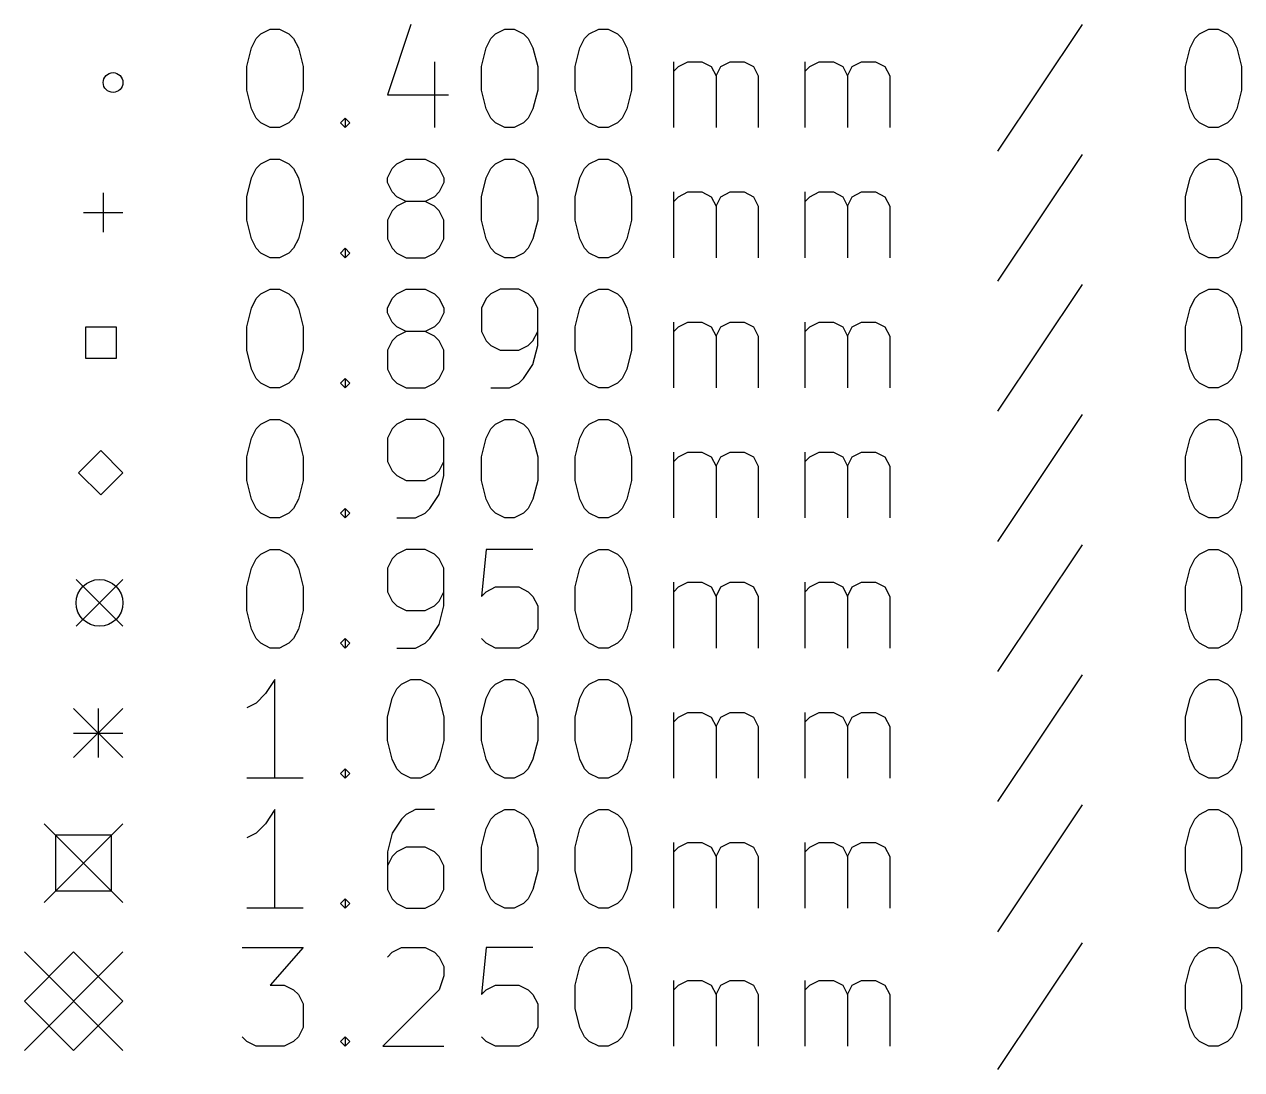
# Model space of a CAD drawing. Extents: x 136.8 to 233.4, y -152.4 to -63.8.
# Drawn here: x 136.84 to 161.54, y -152.11 to -130.9 of the extents above; entities that cross this region are included whole.
import ezdxf

# ---------------------------------------------------------------- set-up
doc = ezdxf.new("R2010")
doc.units = 0
doc.layers.add('BLACK', color=7, linetype='CONTINUOUS')

msp = doc.modelspace()

# ---------------------------------------------------------------- linework, layer by layer
at = {"layer": 'BLACK', "linetype": 'CONTINUOUS'}
for p, q in [((144.683863, -130.8956), (144.207673, -132.324171)), ((158.302912, -130.8956), (156.588627, -133.467028)), ((141.541006, -131.181314), (141.636244, -131.086076)), ((141.636244, -131.086076), (141.82672, -130.990838)), ((141.82672, -130.990838), (142.017197, -130.990838)), ((142.017197, -130.990838), (142.207673, -131.086076)), ((142.207673, -131.086076), (142.302911, -131.181314)), ((146.302911, -131.181314), (146.398149, -131.086076)), ((146.398149, -131.086076), (146.588625, -130.990838)), ((146.588625, -130.990838), (146.779102, -130.990838)), ((146.779102, -130.990838), (146.969578, -131.086076)), ((146.969578, -131.086076), (147.064816, -131.181314)), ((148.207673, -131.181314), (148.302911, -131.086076)), ((148.302911, -131.086076), (148.493387, -130.990838)), ((148.493387, -130.990838), (148.683864, -130.990838)), ((148.683864, -130.990838), (148.87434, -131.086076)), ((148.87434, -131.086076), (148.969578, -131.181314)), ((160.588627, -131.181314), (160.683865, -131.086076)), ((160.683865, -131.086076), (160.874341, -130.990838)), ((160.874341, -130.990838), (161.064818, -130.990838)), ((161.064818, -130.990838), (161.255294, -131.086076)), ((161.255294, -131.086076), (161.350532, -131.181314)), ((141.35053, -131.752742), (141.445768, -131.37179)), ((141.445768, -131.37179), (141.541006, -131.181314)), ((142.302911, -131.181314), (142.398149, -131.37179)), ((142.398149, -131.37179), (142.493387, -131.752742)), ((146.112435, -131.752742), (146.207673, -131.37179)), ((146.207673, -131.37179), (146.302911, -131.181314)), ((147.064816, -131.181314), (147.160054, -131.37179)), ((147.160054, -131.37179), (147.255292, -131.752742)), ((148.017197, -131.752742), (148.112435, -131.37179)), ((148.112435, -131.37179), (148.207673, -131.181314)), ((148.969578, -131.181314), (149.064816, -131.37179)), ((149.064816, -131.37179), (149.160054, -131.752742)), ((160.398151, -131.752742), (160.493389, -131.37179)), ((160.493389, -131.37179), (160.588627, -131.181314)), ((161.350532, -131.181314), (161.44577, -131.37179)), ((161.44577, -131.37179), (161.541008, -131.752742)), ((145.160054, -131.657504), (145.160054, -132.990838)), ((150.017197, -132.990838), (150.017197, -131.657504)), ((150.112435, -131.752742), (150.302911, -131.657504)), ((150.302911, -131.657504), (150.588626, -131.657504)), ((150.588626, -131.657504), (150.779102, -131.752742)), ((150.969578, -131.752742), (151.160054, -131.657504)), ((151.160054, -131.657504), (151.445768, -131.657504)), ((151.445768, -131.657504), (151.636245, -131.752742)), ((152.683864, -132.990838), (152.683864, -131.657504)), ((152.779102, -131.752742), (152.969578, -131.657504)), ((152.969578, -131.657504), (153.255293, -131.657504)), ((153.255293, -131.657504), (153.445769, -131.752742)), ((153.636245, -131.752742), (153.826721, -131.657504)), ((153.826721, -131.657504), (154.112435, -131.657504)), ((154.112435, -131.657504), (154.302912, -131.752742)), ((141.35053, -132.228933), (141.35053, -131.752742)), ((142.493387, -131.752742), (142.493387, -132.228933)), ((146.112435, -132.228933), (146.112435, -131.752742)), ((147.255292, -131.752742), (147.255292, -132.228933)), ((148.017197, -132.228933), (148.017197, -131.752742)), ((149.160054, -131.752742), (149.160054, -132.228933)), ((150.017197, -131.84798), (150.112435, -131.752742)), ((150.779102, -131.752742), (150.87434, -131.943219)), ((150.87434, -131.943219), (150.969578, -131.752742)), ((151.636245, -131.752742), (151.731483, -131.943219)), ((152.683864, -131.84798), (152.779102, -131.752742)), ((153.445769, -131.752742), (153.541007, -131.943219)), ((153.541007, -131.943219), (153.636245, -131.752742)), ((154.302912, -131.752742), (154.39815, -131.943219)), ((160.398151, -132.228933), (160.398151, -131.752742)), ((161.541008, -131.752742), (161.541008, -132.228933)), ((150.87434, -131.943219), (150.87434, -132.990838)), ((151.731483, -131.943219), (151.731483, -132.990838)), ((153.541007, -131.943219), (153.541007, -132.990838)), ((154.39815, -131.943219), (154.39815, -132.990838)), ((141.445768, -132.609885), (141.35053, -132.228933)), ((142.493387, -132.228933), (142.398149, -132.609885)), ((144.207673, -132.324171), (145.445768, -132.324171)), ((146.207673, -132.609885), (146.112435, -132.228933)), ((147.255292, -132.228933), (147.160054, -132.609885)), ((148.112435, -132.609885), (148.017197, -132.228933)), ((149.160054, -132.228933), (149.064816, -132.609885)), ((160.493389, -132.609885), (160.398151, -132.228933)), ((161.541008, -132.228933), (161.44577, -132.609885)), ((141.541006, -132.800361), (141.445768, -132.609885)), ((142.398149, -132.609885), (142.302911, -132.800361)), ((146.302911, -132.800361), (146.207673, -132.609885)), ((147.160054, -132.609885), (147.064816, -132.800361)), ((148.207673, -132.800361), (148.112435, -132.609885)), ((149.064816, -132.609885), (148.969578, -132.800361)), ((160.588627, -132.800361), (160.493389, -132.609885)), ((161.44577, -132.609885), (161.350532, -132.800361)), ((141.636244, -132.8956), (141.541006, -132.800361)), ((141.82672, -132.990838), (141.636244, -132.8956)), ((142.207673, -132.8956), (142.017197, -132.990838)), ((142.302911, -132.800361), (142.207673, -132.8956)), ((143.255292, -132.8956), (143.35053, -132.800361)), ((143.35053, -132.990838), (143.255292, -132.8956)), ((143.35053, -132.800361), (143.445768, -132.8956)), ((143.35053, -132.800361), (143.35053, -132.990838)), ((143.445768, -132.8956), (143.35053, -132.990838)), ((146.398149, -132.8956), (146.302911, -132.800361)), ((146.588625, -132.990838), (146.398149, -132.8956)), ((146.969578, -132.8956), (146.779102, -132.990838)), ((147.064816, -132.800361), (146.969578, -132.8956)), ((148.302911, -132.8956), (148.207673, -132.800361)), ((148.493387, -132.990838), (148.302911, -132.8956)), ((148.87434, -132.8956), (148.683864, -132.990838)), ((148.969578, -132.800361), (148.87434, -132.8956)), ((160.683865, -132.8956), (160.588627, -132.800361)), ((160.874341, -132.990838), (160.683865, -132.8956)), ((161.255294, -132.8956), (161.064818, -132.990838)), ((161.350532, -132.800361), (161.255294, -132.8956)), ((142.017197, -132.990838), (141.82672, -132.990838)), ((146.779102, -132.990838), (146.588625, -132.990838)), ((148.683864, -132.990838), (148.493387, -132.990838)), ((161.064818, -132.990838), (160.874341, -132.990838)), ((141.636244, -133.726076), (141.82672, -133.630838)), ((141.82672, -133.630838), (142.017197, -133.630838)), ((142.017197, -133.630838), (142.207673, -133.726076)), ((144.398149, -133.726076), (144.588625, -133.630838)), ((144.588625, -133.630838), (144.969578, -133.630838)), ((144.969578, -133.630838), (145.160054, -133.726076)), ((146.398149, -133.726076), (146.588625, -133.630838)), ((146.588625, -133.630838), (146.779102, -133.630838)), ((146.779102, -133.630838), (146.969578, -133.726076)), ((148.302911, -133.726076), (148.493387, -133.630838)), ((148.493387, -133.630838), (148.683864, -133.630838)), ((148.683864, -133.630838), (148.87434, -133.726076)), ((158.302912, -133.5356), (156.588627, -136.107028)), ((160.683865, -133.726076), (160.874341, -133.630838)), ((160.874341, -133.630838), (161.064818, -133.630838)), ((161.064818, -133.630838), (161.255294, -133.726076)), ((141.445768, -134.01179), (141.541006, -133.821314)), ((141.541006, -133.821314), (141.636244, -133.726076)), ((142.207673, -133.726076), (142.302911, -133.821314)), ((142.302911, -133.821314), (142.398149, -134.01179)), ((144.207673, -134.01179), (144.302911, -133.821314)), ((144.302911, -133.821314), (144.398149, -133.726076)), ((145.160054, -133.726076), (145.255292, -133.821314)), ((145.255292, -133.821314), (145.35053, -134.01179)), ((146.207673, -134.01179), (146.302911, -133.821314)), ((146.302911, -133.821314), (146.398149, -133.726076)), ((146.969578, -133.726076), (147.064816, -133.821314)), ((147.064816, -133.821314), (147.160054, -134.01179)), ((148.112435, -134.01179), (148.207673, -133.821314)), ((148.207673, -133.821314), (148.302911, -133.726076)), ((148.87434, -133.726076), (148.969578, -133.821314)), ((148.969578, -133.821314), (149.064816, -134.01179)), ((160.493389, -134.01179), (160.588627, -133.821314)), ((160.588627, -133.821314), (160.683865, -133.726076)), ((161.255294, -133.726076), (161.350532, -133.821314)), ((161.350532, -133.821314), (161.44577, -134.01179)), ((141.35053, -134.392742), (141.445768, -134.01179)), ((142.398149, -134.01179), (142.493387, -134.392742)), ((144.207673, -134.107028), (144.207673, -134.01179)), ((144.302911, -134.297504), (144.207673, -134.107028)), ((145.35053, -134.107028), (145.255292, -134.297504)), ((145.35053, -134.01179), (145.35053, -134.107028)), ((146.112435, -134.392742), (146.207673, -134.01179)), ((147.160054, -134.01179), (147.255292, -134.392742)), ((148.017197, -134.392742), (148.112435, -134.01179)), ((149.064816, -134.01179), (149.160054, -134.392742)), ((160.398151, -134.392742), (160.493389, -134.01179)), ((161.44577, -134.01179), (161.541008, -134.392742)), ((138.438, -134.316), (138.438, -135.116)), ((144.398149, -134.392742), (144.302911, -134.297504)), ((145.255292, -134.297504), (145.160054, -134.392742)), ((150.017197, -135.630838), (150.017197, -134.297504)), ((150.112435, -134.392742), (150.302911, -134.297504)), ((150.302911, -134.297504), (150.588626, -134.297504)), ((150.588626, -134.297504), (150.779102, -134.392742)), ((150.969578, -134.392742), (151.160054, -134.297504)), ((151.160054, -134.297504), (151.445768, -134.297504)), ((151.445768, -134.297504), (151.636245, -134.392742)), ((152.683864, -135.630838), (152.683864, -134.297504)), ((152.779102, -134.392742), (152.969578, -134.297504)), ((152.969578, -134.297504), (153.255293, -134.297504)), ((153.255293, -134.297504), (153.445769, -134.392742)), ((153.636245, -134.392742), (153.826721, -134.297504)), ((153.826721, -134.297504), (154.112435, -134.297504)), ((154.112435, -134.297504), (154.302912, -134.392742)), ((141.35053, -134.868933), (141.35053, -134.392742)), ((142.493387, -134.392742), (142.493387, -134.868933)), ((144.398149, -134.583219), (144.302911, -134.678457)), ((144.588625, -134.48798), (144.398149, -134.392742)), ((144.588625, -134.48798), (144.398149, -134.583219)), ((144.969578, -134.48798), (144.588625, -134.48798)), ((145.160054, -134.392742), (144.969578, -134.48798)), ((145.160054, -134.583219), (144.969578, -134.48798)), ((145.255292, -134.678457), (145.160054, -134.583219)), ((146.112435, -134.868933), (146.112435, -134.392742)), ((147.255292, -134.392742), (147.255292, -134.868933)), ((148.017197, -134.868933), (148.017197, -134.392742)), ((149.160054, -134.392742), (149.160054, -134.868933)), ((150.017197, -134.48798), (150.112435, -134.392742)), ((150.779102, -134.392742), (150.87434, -134.583219)), ((150.87434, -134.583219), (150.969578, -134.392742)), ((150.87434, -134.583219), (150.87434, -135.630838)), ((151.636245, -134.392742), (151.731483, -134.583219)), ((151.731483, -134.583219), (151.731483, -135.630838)), ((152.683864, -134.48798), (152.779102, -134.392742)), ((153.445769, -134.392742), (153.541007, -134.583219)), ((153.541007, -134.583219), (153.636245, -134.392742)), ((153.541007, -134.583219), (153.541007, -135.630838)), ((154.302912, -134.392742), (154.39815, -134.583219)), ((154.39815, -134.583219), (154.39815, -135.630838)), ((160.398151, -134.868933), (160.398151, -134.392742)), ((161.541008, -134.392742), (161.541008, -134.868933)), ((138.038, -134.716), (138.838, -134.716)), ((141.445768, -135.249885), (141.35053, -134.868933)), ((142.493387, -134.868933), (142.398149, -135.249885)), ((144.302911, -134.678457), (144.207673, -134.868933)), ((144.207673, -134.868933), (144.207673, -135.249885)), ((145.35053, -134.868933), (145.255292, -134.678457)), ((145.35053, -135.249885), (145.35053, -134.868933)), ((146.207673, -135.249885), (146.112435, -134.868933)), ((147.255292, -134.868933), (147.160054, -135.249885)), ((148.112435, -135.249885), (148.017197, -134.868933)), ((149.160054, -134.868933), (149.064816, -135.249885)), ((160.493389, -135.249885), (160.398151, -134.868933)), ((161.541008, -134.868933), (161.44577, -135.249885)), ((141.541006, -135.440361), (141.445768, -135.249885)), ((142.398149, -135.249885), (142.302911, -135.440361)), ((144.207673, -135.249885), (144.302911, -135.440361)), ((145.255292, -135.440361), (145.35053, -135.249885)), ((146.302911, -135.440361), (146.207673, -135.249885)), ((147.160054, -135.249885), (147.064816, -135.440361)), ((148.207673, -135.440361), (148.112435, -135.249885)), ((149.064816, -135.249885), (148.969578, -135.440361)), ((160.588627, -135.440361), (160.493389, -135.249885)), ((161.44577, -135.249885), (161.350532, -135.440361)), ((141.636244, -135.5356), (141.541006, -135.440361)), ((141.82672, -135.630838), (141.636244, -135.5356)), ((142.207673, -135.5356), (142.017197, -135.630838)), ((142.302911, -135.440361), (142.207673, -135.5356)), ((143.255292, -135.5356), (143.35053, -135.440361)), ((143.35053, -135.630838), (143.255292, -135.5356)), ((143.35053, -135.440361), (143.445768, -135.5356)), ((143.35053, -135.440361), (143.35053, -135.630838)), ((143.445768, -135.5356), (143.35053, -135.630838)), ((144.302911, -135.440361), (144.398149, -135.5356)), ((144.398149, -135.5356), (144.588625, -135.630838)), ((144.969578, -135.630838), (145.160054, -135.5356)), ((145.160054, -135.5356), (145.255292, -135.440361)), ((146.398149, -135.5356), (146.302911, -135.440361)), ((146.588625, -135.630838), (146.398149, -135.5356)), ((146.969578, -135.5356), (146.779102, -135.630838)), ((147.064816, -135.440361), (146.969578, -135.5356)), ((148.302911, -135.5356), (148.207673, -135.440361)), ((148.493387, -135.630838), (148.302911, -135.5356)), ((148.87434, -135.5356), (148.683864, -135.630838)), ((148.969578, -135.440361), (148.87434, -135.5356)), ((160.683865, -135.5356), (160.588627, -135.440361)), ((160.874341, -135.630838), (160.683865, -135.5356)), ((161.255294, -135.5356), (161.064818, -135.630838)), ((161.350532, -135.440361), (161.255294, -135.5356)), ((142.017197, -135.630838), (141.82672, -135.630838)), ((144.588625, -135.630838), (144.969578, -135.630838)), ((146.779102, -135.630838), (146.588625, -135.630838)), ((148.683864, -135.630838), (148.493387, -135.630838)), ((161.064818, -135.630838), (160.874341, -135.630838)), ((141.636244, -136.366076), (141.82672, -136.270838)), ((141.82672, -136.270838), (142.017197, -136.270838)), ((142.017197, -136.270838), (142.207673, -136.366076)), ((144.398149, -136.366076), (144.588625, -136.270838)), ((144.588625, -136.270838), (144.969578, -136.270838)), ((144.969578, -136.270838), (145.160054, -136.366076)), ((146.493387, -136.270838), (146.302911, -136.366076)), ((146.87434, -136.270838), (146.493387, -136.270838)), ((147.064816, -136.366076), (146.87434, -136.270838)), ((148.302911, -136.366076), (148.493387, -136.270838)), ((148.493387, -136.270838), (148.683864, -136.270838)), ((148.683864, -136.270838), (148.87434, -136.366076)), ((158.302912, -136.1756), (156.588627, -138.747028)), ((160.683865, -136.366076), (160.874341, -136.270838)), ((160.874341, -136.270838), (161.064818, -136.270838)), ((161.064818, -136.270838), (161.255294, -136.366076)), ((141.445768, -136.65179), (141.541006, -136.461314)), ((141.541006, -136.461314), (141.636244, -136.366076)), ((142.207673, -136.366076), (142.302911, -136.461314)), ((142.302911, -136.461314), (142.398149, -136.65179)), ((144.207673, -136.65179), (144.302911, -136.461314)), ((144.302911, -136.461314), (144.398149, -136.366076)), ((145.160054, -136.366076), (145.255292, -136.461314)), ((145.255292, -136.461314), (145.35053, -136.65179)), ((146.207673, -136.461314), (146.112435, -136.65179)), ((146.302911, -136.366076), (146.207673, -136.461314)), ((147.160054, -136.461314), (147.064816, -136.366076)), ((147.255292, -136.65179), (147.160054, -136.461314)), ((148.112435, -136.65179), (148.207673, -136.461314)), ((148.207673, -136.461314), (148.302911, -136.366076)), ((148.87434, -136.366076), (148.969578, -136.461314)), ((148.969578, -136.461314), (149.064816, -136.65179)), ((160.493389, -136.65179), (160.588627, -136.461314)), ((160.588627, -136.461314), (160.683865, -136.366076)), ((161.255294, -136.366076), (161.350532, -136.461314)), ((161.350532, -136.461314), (161.44577, -136.65179)), ((141.35053, -137.032742), (141.445768, -136.65179)), ((142.398149, -136.65179), (142.493387, -137.032742)), ((144.207673, -136.747028), (144.207673, -136.65179)), ((144.302911, -136.937504), (144.207673, -136.747028)), ((145.35053, -136.747028), (145.255292, -136.937504)), ((145.35053, -136.65179), (145.35053, -136.747028)), ((146.112435, -136.65179), (146.112435, -137.12798)), ((147.255292, -137.413695), (147.255292, -136.65179)), ((148.017197, -137.032742), (148.112435, -136.65179)), ((149.064816, -136.65179), (149.160054, -137.032742)), ((160.398151, -137.032742), (160.493389, -136.65179)), ((161.44577, -136.65179), (161.541008, -137.032742)), ((138.707666, -137.041334), (138.078334, -137.041334)), ((138.078334, -137.041334), (138.078334, -137.670666)), ((138.707666, -137.670666), (138.707666, -137.041334)), ((141.35053, -137.508933), (141.35053, -137.032742)), ((142.493387, -137.032742), (142.493387, -137.508933)), ((144.398149, -137.032742), (144.302911, -136.937504)), ((144.588625, -137.12798), (144.398149, -137.032742)), ((145.160054, -137.032742), (144.969578, -137.12798)), ((145.255292, -136.937504), (145.160054, -137.032742)), ((148.017197, -137.508933), (148.017197, -137.032742)), ((149.160054, -137.032742), (149.160054, -137.508933)), ((150.017197, -138.270838), (150.017197, -136.937504)), ((150.017197, -137.12798), (150.112435, -137.032742)), ((150.112435, -137.032742), (150.302911, -136.937504)), ((150.302911, -136.937504), (150.588626, -136.937504)), ((150.588626, -136.937504), (150.779102, -137.032742)), ((150.779102, -137.032742), (150.87434, -137.223219)), ((150.87434, -137.223219), (150.969578, -137.032742)), ((150.969578, -137.032742), (151.160054, -136.937504)), ((151.160054, -136.937504), (151.445768, -136.937504)), ((151.445768, -136.937504), (151.636245, -137.032742)), ((151.636245, -137.032742), (151.731483, -137.223219)), ((152.683864, -138.270838), (152.683864, -136.937504)), ((152.683864, -137.12798), (152.779102, -137.032742)), ((152.779102, -137.032742), (152.969578, -136.937504)), ((152.969578, -136.937504), (153.255293, -136.937504)), ((153.255293, -136.937504), (153.445769, -137.032742)), ((153.445769, -137.032742), (153.541007, -137.223219)), ((153.541007, -137.223219), (153.636245, -137.032742)), ((153.636245, -137.032742), (153.826721, -136.937504)), ((153.826721, -136.937504), (154.112435, -136.937504)), ((154.112435, -136.937504), (154.302912, -137.032742)), ((154.302912, -137.032742), (154.39815, -137.223219)), ((160.398151, -137.508933), (160.398151, -137.032742)), ((161.541008, -137.032742), (161.541008, -137.508933)), ((144.302911, -137.318457), (144.207673, -137.508933)), ((144.398149, -137.223219), (144.302911, -137.318457)), ((144.588625, -137.12798), (144.398149, -137.223219)), ((144.969578, -137.12798), (144.588625, -137.12798)), ((145.160054, -137.223219), (144.969578, -137.12798)), ((145.255292, -137.318457), (145.160054, -137.223219)), ((145.35053, -137.508933), (145.255292, -137.318457)), ((146.112435, -137.12798), (146.207673, -137.318457)), ((146.207673, -137.318457), (146.302911, -137.413695)), ((147.064816, -137.413695), (147.160054, -137.318457)), ((147.160054, -137.318457), (147.255292, -137.12798)), ((150.87434, -137.223219), (150.87434, -138.270838)), ((151.731483, -137.223219), (151.731483, -138.270838)), ((153.541007, -137.223219), (153.541007, -138.270838)), ((154.39815, -137.223219), (154.39815, -138.270838)), ((141.445768, -137.889885), (141.35053, -137.508933)), ((142.493387, -137.508933), (142.398149, -137.889885)), ((144.207673, -137.508933), (144.207673, -137.889885)), ((145.35053, -137.889885), (145.35053, -137.508933)), ((146.302911, -137.413695), (146.493387, -137.508933)), ((146.493387, -137.508933), (146.87434, -137.508933)), ((146.87434, -137.508933), (147.064816, -137.413695)), ((147.160054, -137.794647), (147.255292, -137.413695)), ((148.112435, -137.889885), (148.017197, -137.508933)), ((149.160054, -137.508933), (149.064816, -137.889885)), ((160.493389, -137.889885), (160.398151, -137.508933)), ((161.541008, -137.508933), (161.44577, -137.889885)), ((138.078334, -137.670666), (138.707666, -137.670666)), ((146.969578, -138.080361), (147.160054, -137.794647)), ((141.541006, -138.080361), (141.445768, -137.889885)), ((141.636244, -138.1756), (141.541006, -138.080361)), ((142.302911, -138.080361), (142.207673, -138.1756)), ((142.398149, -137.889885), (142.302911, -138.080361)), ((143.255292, -138.1756), (143.35053, -138.080361)), ((143.35053, -138.080361), (143.445768, -138.1756)), ((143.35053, -138.080361), (143.35053, -138.270838)), ((144.207673, -137.889885), (144.302911, -138.080361)), ((144.302911, -138.080361), (144.398149, -138.1756)), ((145.160054, -138.1756), (145.255292, -138.080361)), ((145.255292, -138.080361), (145.35053, -137.889885)), ((146.87434, -138.1756), (146.969578, -138.080361)), ((148.207673, -138.080361), (148.112435, -137.889885)), ((148.302911, -138.1756), (148.207673, -138.080361)), ((148.969578, -138.080361), (148.87434, -138.1756)), ((149.064816, -137.889885), (148.969578, -138.080361)), ((160.588627, -138.080361), (160.493389, -137.889885)), ((160.683865, -138.1756), (160.588627, -138.080361)), ((161.350532, -138.080361), (161.255294, -138.1756)), ((161.44577, -137.889885), (161.350532, -138.080361)), ((141.82672, -138.270838), (141.636244, -138.1756)), ((142.017197, -138.270838), (141.82672, -138.270838)), ((142.207673, -138.1756), (142.017197, -138.270838)), ((143.35053, -138.270838), (143.255292, -138.1756)), ((143.445768, -138.1756), (143.35053, -138.270838)), ((144.398149, -138.1756), (144.588625, -138.270838)), ((144.588625, -138.270838), (144.969578, -138.270838)), ((144.969578, -138.270838), (145.160054, -138.1756)), ((146.302911, -138.270838), (146.683863, -138.270838)), ((146.683863, -138.270838), (146.87434, -138.1756)), ((148.493387, -138.270838), (148.302911, -138.1756)), ((148.683864, -138.270838), (148.493387, -138.270838)), ((148.87434, -138.1756), (148.683864, -138.270838)), ((160.874341, -138.270838), (160.683865, -138.1756)), ((161.064818, -138.270838), (160.874341, -138.270838)), ((161.255294, -138.1756), (161.064818, -138.270838)), ((158.302912, -138.8156), (156.588627, -141.387028)), ((141.541006, -139.101314), (141.636244, -139.006076)), ((141.636244, -139.006076), (141.82672, -138.910838)), ((141.82672, -138.910838), (142.017197, -138.910838)), ((142.017197, -138.910838), (142.207673, -139.006076)), ((142.207673, -139.006076), (142.302911, -139.101314)), ((144.398149, -139.006076), (144.302911, -139.101314)), ((144.588625, -138.910838), (144.398149, -139.006076)), ((144.969578, -138.910838), (144.588625, -138.910838)), ((145.160054, -139.006076), (144.969578, -138.910838)), ((145.255292, -139.101314), (145.160054, -139.006076)), ((146.302911, -139.101314), (146.398149, -139.006076)), ((146.398149, -139.006076), (146.588625, -138.910838)), ((146.588625, -138.910838), (146.779102, -138.910838)), ((146.779102, -138.910838), (146.969578, -139.006076)), ((146.969578, -139.006076), (147.064816, -139.101314)), ((148.207673, -139.101314), (148.302911, -139.006076)), ((148.302911, -139.006076), (148.493387, -138.910838)), ((148.493387, -138.910838), (148.683864, -138.910838)), ((148.683864, -138.910838), (148.87434, -139.006076)), ((148.87434, -139.006076), (148.969578, -139.101314)), ((160.588627, -139.101314), (160.683865, -139.006076)), ((160.683865, -139.006076), (160.874341, -138.910838)), ((160.874341, -138.910838), (161.064818, -138.910838)), ((161.064818, -138.910838), (161.255294, -139.006076)), ((161.255294, -139.006076), (161.350532, -139.101314)), ((141.35053, -139.672742), (141.445768, -139.29179)), ((141.445768, -139.29179), (141.541006, -139.101314)), ((142.302911, -139.101314), (142.398149, -139.29179)), ((142.398149, -139.29179), (142.493387, -139.672742)), ((144.302911, -139.101314), (144.207673, -139.29179)), ((144.207673, -139.29179), (144.207673, -139.76798)), ((145.35053, -139.29179), (145.255292, -139.101314)), ((145.35053, -140.053695), (145.35053, -139.29179)), ((146.112435, -139.672742), (146.207673, -139.29179)), ((146.207673, -139.29179), (146.302911, -139.101314)), ((147.064816, -139.101314), (147.160054, -139.29179)), ((147.160054, -139.29179), (147.255292, -139.672742)), ((148.017197, -139.672742), (148.112435, -139.29179)), ((148.112435, -139.29179), (148.207673, -139.101314)), ((148.969578, -139.101314), (149.064816, -139.29179)), ((149.064816, -139.29179), (149.160054, -139.672742)), ((160.398151, -139.672742), (160.493389, -139.29179)), ((160.493389, -139.29179), (160.588627, -139.101314)), ((161.350532, -139.101314), (161.44577, -139.29179)), ((161.44577, -139.29179), (161.541008, -139.672742)), ((138.388, -139.546), (137.938, -139.996)), ((138.838, -139.996), (138.388, -139.546)), ((141.35053, -140.148933), (141.35053, -139.672742)), ((142.493387, -139.672742), (142.493387, -140.148933)), ((144.207673, -139.76798), (144.302911, -139.958457)), ((145.255292, -139.958457), (145.35053, -139.76798)), ((146.112435, -140.148933), (146.112435, -139.672742)), ((147.255292, -139.672742), (147.255292, -140.148933)), ((148.017197, -140.148933), (148.017197, -139.672742)), ((149.160054, -139.672742), (149.160054, -140.148933)), ((150.017197, -140.910838), (150.017197, -139.577504)), ((150.017197, -139.76798), (150.112435, -139.672742)), ((150.112435, -139.672742), (150.302911, -139.577504)), ((150.302911, -139.577504), (150.588626, -139.577504)), ((150.588626, -139.577504), (150.779102, -139.672742)), ((150.779102, -139.672742), (150.87434, -139.863219)), ((150.87434, -139.863219), (150.969578, -139.672742)), ((150.969578, -139.672742), (151.160054, -139.577504)), ((151.160054, -139.577504), (151.445768, -139.577504)), ((151.445768, -139.577504), (151.636245, -139.672742)), ((151.636245, -139.672742), (151.731483, -139.863219)), ((152.683864, -140.910838), (152.683864, -139.577504)), ((152.683864, -139.76798), (152.779102, -139.672742)), ((152.779102, -139.672742), (152.969578, -139.577504)), ((152.969578, -139.577504), (153.255293, -139.577504)), ((153.255293, -139.577504), (153.445769, -139.672742)), ((153.445769, -139.672742), (153.541007, -139.863219)), ((153.541007, -139.863219), (153.636245, -139.672742)), ((153.636245, -139.672742), (153.826721, -139.577504)), ((153.826721, -139.577504), (154.112435, -139.577504)), ((154.112435, -139.577504), (154.302912, -139.672742)), ((154.302912, -139.672742), (154.39815, -139.863219)), ((160.398151, -140.148933), (160.398151, -139.672742)), ((161.541008, -139.672742), (161.541008, -140.148933)), ((137.938, -139.996), (138.388, -140.446)), ((138.388, -140.446), (138.838, -139.996)), ((144.302911, -139.958457), (144.398149, -140.053695)), ((144.398149, -140.053695), (144.588625, -140.148933)), ((144.969578, -140.148933), (145.160054, -140.053695)), ((145.160054, -140.053695), (145.255292, -139.958457)), ((145.255292, -140.434647), (145.35053, -140.053695)), ((150.87434, -139.863219), (150.87434, -140.910838)), ((151.731483, -139.863219), (151.731483, -140.910838)), ((153.541007, -139.863219), (153.541007, -140.910838)), ((154.39815, -139.863219), (154.39815, -140.910838)), ((141.445768, -140.529885), (141.35053, -140.148933)), ((142.493387, -140.148933), (142.398149, -140.529885)), ((144.588625, -140.148933), (144.969578, -140.148933)), ((146.207673, -140.529885), (146.112435, -140.148933)), ((147.255292, -140.148933), (147.160054, -140.529885)), ((148.112435, -140.529885), (148.017197, -140.148933)), ((149.160054, -140.148933), (149.064816, -140.529885)), ((160.493389, -140.529885), (160.398151, -140.148933)), ((161.541008, -140.148933), (161.44577, -140.529885)), ((141.541006, -140.720361), (141.445768, -140.529885)), ((142.398149, -140.529885), (142.302911, -140.720361)), ((145.064816, -140.720361), (145.255292, -140.434647)), ((146.302911, -140.720361), (146.207673, -140.529885)), ((147.160054, -140.529885), (147.064816, -140.720361)), ((148.207673, -140.720361), (148.112435, -140.529885)), ((149.064816, -140.529885), (148.969578, -140.720361)), ((160.588627, -140.720361), (160.493389, -140.529885)), ((161.44577, -140.529885), (161.350532, -140.720361)), ((141.636244, -140.8156), (141.541006, -140.720361)), ((142.302911, -140.720361), (142.207673, -140.8156)), ((143.255292, -140.8156), (143.35053, -140.720361)), ((143.35053, -140.720361), (143.445768, -140.8156)), ((143.35053, -140.720361), (143.35053, -140.910838)), ((144.969578, -140.8156), (145.064816, -140.720361)), ((146.398149, -140.8156), (146.302911, -140.720361)), ((147.064816, -140.720361), (146.969578, -140.8156)), ((148.302911, -140.8156), (148.207673, -140.720361)), ((148.969578, -140.720361), (148.87434, -140.8156)), ((160.683865, -140.8156), (160.588627, -140.720361)), ((161.350532, -140.720361), (161.255294, -140.8156)), ((141.82672, -140.910838), (141.636244, -140.8156)), ((142.017197, -140.910838), (141.82672, -140.910838)), ((142.207673, -140.8156), (142.017197, -140.910838)), ((143.35053, -140.910838), (143.255292, -140.8156)), ((143.445768, -140.8156), (143.35053, -140.910838)), ((144.398149, -140.910838), (144.779101, -140.910838)), ((144.779101, -140.910838), (144.969578, -140.8156)), ((146.588625, -140.910838), (146.398149, -140.8156)), ((146.779102, -140.910838), (146.588625, -140.910838)), ((146.969578, -140.8156), (146.779102, -140.910838)), ((148.493387, -140.910838), (148.302911, -140.8156)), ((148.683864, -140.910838), (148.493387, -140.910838)), ((148.87434, -140.8156), (148.683864, -140.910838)), ((160.874341, -140.910838), (160.683865, -140.8156)), ((161.064818, -140.910838), (160.874341, -140.910838)), ((161.255294, -140.8156), (161.064818, -140.910838)), ((158.302912, -141.4556), (156.588627, -144.027028)), ((141.445768, -141.93179), (141.541006, -141.741314)), ((141.541006, -141.741314), (141.636244, -141.646076)), ((141.636244, -141.646076), (141.82672, -141.550838)), ((141.82672, -141.550838), (142.017197, -141.550838)), ((142.017197, -141.550838), (142.207673, -141.646076)), ((142.207673, -141.646076), (142.302911, -141.741314)), ((142.302911, -141.741314), (142.398149, -141.93179)), ((144.302911, -141.741314), (144.207673, -141.93179)), ((144.398149, -141.646076), (144.302911, -141.741314)), ((144.588625, -141.550838), (144.398149, -141.646076)), ((144.969578, -141.550838), (144.588625, -141.550838)), ((145.160054, -141.646076), (144.969578, -141.550838)), ((145.255292, -141.741314), (145.160054, -141.646076)), ((145.35053, -141.93179), (145.255292, -141.741314)), ((146.207673, -141.550838), (146.112435, -142.503219)), ((147.160054, -141.550838), (146.207673, -141.550838)), ((148.112435, -141.93179), (148.207673, -141.741314)), ((148.207673, -141.741314), (148.302911, -141.646076)), ((148.302911, -141.646076), (148.493387, -141.550838)), ((148.493387, -141.550838), (148.683864, -141.550838)), ((148.683864, -141.550838), (148.87434, -141.646076)), ((148.87434, -141.646076), (148.969578, -141.741314)), ((148.969578, -141.741314), (149.064816, -141.93179)), ((160.493389, -141.93179), (160.588627, -141.741314)), ((160.588627, -141.741314), (160.683865, -141.646076)), ((160.683865, -141.646076), (160.874341, -141.550838)), ((160.874341, -141.550838), (161.064818, -141.550838)), ((161.064818, -141.550838), (161.255294, -141.646076)), ((161.255294, -141.646076), (161.350532, -141.741314)), ((161.350532, -141.741314), (161.44577, -141.93179)), ((141.35053, -142.312742), (141.445768, -141.93179)), ((142.398149, -141.93179), (142.493387, -142.312742)), ((144.207673, -141.93179), (144.207673, -142.40798)), ((145.35053, -142.693695), (145.35053, -141.93179)), ((148.017197, -142.312742), (148.112435, -141.93179)), ((149.064816, -141.93179), (149.160054, -142.312742)), ((160.398151, -142.312742), (160.493389, -141.93179)), ((161.44577, -141.93179), (161.541008, -142.312742)), ((137.888, -142.161), (138.838, -143.111)), ((138.838, -142.161), (137.888, -143.111)), ((150.017197, -143.550838), (150.017197, -142.217504)), ((150.112435, -142.312742), (150.302911, -142.217504)), ((150.302911, -142.217504), (150.588626, -142.217504)), ((150.588626, -142.217504), (150.779102, -142.312742)), ((150.969578, -142.312742), (151.160054, -142.217504)), ((151.160054, -142.217504), (151.445768, -142.217504)), ((151.445768, -142.217504), (151.636245, -142.312742)), ((152.683864, -143.550838), (152.683864, -142.217504)), ((152.779102, -142.312742), (152.969578, -142.217504)), ((152.969578, -142.217504), (153.255293, -142.217504)), ((153.255293, -142.217504), (153.445769, -142.312742)), ((153.636245, -142.312742), (153.826721, -142.217504)), ((153.826721, -142.217504), (154.112435, -142.217504)), ((154.112435, -142.217504), (154.302912, -142.312742)), ((141.35053, -142.788933), (141.35053, -142.312742)), ((142.493387, -142.312742), (142.493387, -142.788933)), ((144.207673, -142.40798), (144.302911, -142.598457)), ((145.255292, -142.598457), (145.35053, -142.40798)), ((146.112435, -142.503219), (146.207673, -142.40798)), ((146.207673, -142.40798), (146.398149, -142.312742)), ((146.398149, -142.312742), (146.87434, -142.312742)), ((146.87434, -142.312742), (147.064816, -142.40798)), ((147.064816, -142.40798), (147.160054, -142.503219)), ((147.160054, -142.503219), (147.255292, -142.693695)), ((148.017197, -142.788933), (148.017197, -142.312742)), ((149.160054, -142.312742), (149.160054, -142.788933)), ((150.017197, -142.40798), (150.112435, -142.312742)), ((150.779102, -142.312742), (150.87434, -142.503219)), ((150.87434, -142.503219), (150.969578, -142.312742)), ((150.87434, -142.503219), (150.87434, -143.550838)), ((151.636245, -142.312742), (151.731483, -142.503219)), ((151.731483, -142.503219), (151.731483, -143.550838)), ((152.683864, -142.40798), (152.779102, -142.312742)), ((153.445769, -142.312742), (153.541007, -142.503219)), ((153.541007, -142.503219), (153.636245, -142.312742)), ((153.541007, -142.503219), (153.541007, -143.550838)), ((154.302912, -142.312742), (154.39815, -142.503219)), ((154.39815, -142.503219), (154.39815, -143.550838)), ((160.398151, -142.788933), (160.398151, -142.312742)), ((161.541008, -142.312742), (161.541008, -142.788933)), ((144.302911, -142.598457), (144.398149, -142.693695)), ((144.398149, -142.693695), (144.588625, -142.788933)), ((144.969578, -142.788933), (145.160054, -142.693695)), ((145.160054, -142.693695), (145.255292, -142.598457)), ((145.255292, -143.074647), (145.35053, -142.693695)), ((147.255292, -142.693695), (147.255292, -143.169885)), ((141.445768, -143.169885), (141.35053, -142.788933)), ((142.493387, -142.788933), (142.398149, -143.169885)), ((144.588625, -142.788933), (144.969578, -142.788933)), ((148.112435, -143.169885), (148.017197, -142.788933)), ((149.160054, -142.788933), (149.064816, -143.169885)), ((160.493389, -143.169885), (160.398151, -142.788933)), ((161.541008, -142.788933), (161.44577, -143.169885)), ((141.541006, -143.360361), (141.445768, -143.169885)), ((142.398149, -143.169885), (142.302911, -143.360361)), ((145.064816, -143.360361), (145.255292, -143.074647)), ((147.255292, -143.169885), (147.160054, -143.360361)), ((148.207673, -143.360361), (148.112435, -143.169885)), ((149.064816, -143.169885), (148.969578, -143.360361)), ((160.588627, -143.360361), (160.493389, -143.169885)), ((161.44577, -143.169885), (161.350532, -143.360361)), ((141.636244, -143.4556), (141.541006, -143.360361)), ((141.82672, -143.550838), (141.636244, -143.4556)), ((142.207673, -143.4556), (142.017197, -143.550838)), ((142.302911, -143.360361), (142.207673, -143.4556)), ((143.255292, -143.4556), (143.35053, -143.360361)), ((143.35053, -143.550838), (143.255292, -143.4556)), ((143.35053, -143.360361), (143.445768, -143.4556)), ((143.35053, -143.360361), (143.35053, -143.550838)), ((143.445768, -143.4556), (143.35053, -143.550838)), ((144.779101, -143.550838), (144.969578, -143.4556)), ((144.969578, -143.4556), (145.064816, -143.360361)), ((146.207673, -143.4556), (146.112435, -143.360361)), ((146.398149, -143.550838), (146.207673, -143.4556)), ((147.064816, -143.4556), (146.87434, -143.550838)), ((147.160054, -143.360361), (147.064816, -143.4556)), ((148.302911, -143.4556), (148.207673, -143.360361)), ((148.493387, -143.550838), (148.302911, -143.4556)), ((148.87434, -143.4556), (148.683864, -143.550838)), ((148.969578, -143.360361), (148.87434, -143.4556)), ((160.683865, -143.4556), (160.588627, -143.360361)), ((160.874341, -143.550838), (160.683865, -143.4556)), ((161.255294, -143.4556), (161.064818, -143.550838)), ((161.350532, -143.360361), (161.255294, -143.4556)), ((142.017197, -143.550838), (141.82672, -143.550838)), ((144.398149, -143.550838), (144.779101, -143.550838)), ((146.87434, -143.550838), (146.398149, -143.550838)), ((148.683864, -143.550838), (148.493387, -143.550838)), ((161.064818, -143.550838), (160.874341, -143.550838)), ((141.921958, -144.190838), (141.731482, -144.476552)), ((141.921958, -146.190838), (141.921958, -144.190838)), ((144.493387, -144.286076), (144.683863, -144.190838)), ((144.683863, -144.190838), (144.87434, -144.190838)), ((144.87434, -144.190838), (145.064816, -144.286076)), ((146.398149, -144.286076), (146.588625, -144.190838)), ((146.588625, -144.190838), (146.779102, -144.190838)), ((146.779102, -144.190838), (146.969578, -144.286076)), ((148.302911, -144.286076), (148.493387, -144.190838)), ((148.493387, -144.190838), (148.683864, -144.190838)), ((148.683864, -144.190838), (148.87434, -144.286076)), ((158.302912, -144.0956), (156.588627, -146.667028)), ((160.683865, -144.286076), (160.874341, -144.190838)), ((160.874341, -144.190838), (161.064818, -144.190838)), ((161.064818, -144.190838), (161.255294, -144.286076)), ((141.731482, -144.476552), (141.541006, -144.667028)), ((144.302911, -144.57179), (144.398149, -144.381314)), ((144.398149, -144.381314), (144.493387, -144.286076)), ((145.064816, -144.286076), (145.160054, -144.381314)), ((145.160054, -144.381314), (145.255292, -144.57179)), ((146.207673, -144.57179), (146.302911, -144.381314)), ((146.302911, -144.381314), (146.398149, -144.286076)), ((146.969578, -144.286076), (147.064816, -144.381314)), ((147.064816, -144.381314), (147.160054, -144.57179)), ((148.112435, -144.57179), (148.207673, -144.381314)), ((148.207673, -144.381314), (148.302911, -144.286076)), ((148.87434, -144.286076), (148.969578, -144.381314)), ((148.969578, -144.381314), (149.064816, -144.57179)), ((160.493389, -144.57179), (160.588627, -144.381314)), ((160.588627, -144.381314), (160.683865, -144.286076)), ((161.255294, -144.286076), (161.350532, -144.381314)), ((161.350532, -144.381314), (161.44577, -144.57179)), ((141.541006, -144.667028), (141.35053, -144.762266)), ((144.207673, -144.952742), (144.302911, -144.57179)), ((145.255292, -144.57179), (145.35053, -144.952742)), ((146.112435, -144.952742), (146.207673, -144.57179)), ((147.160054, -144.57179), (147.255292, -144.952742)), ((148.017197, -144.952742), (148.112435, -144.57179)), ((149.064816, -144.57179), (149.160054, -144.952742)), ((160.398151, -144.952742), (160.493389, -144.57179)), ((161.44577, -144.57179), (161.541008, -144.952742)), ((137.838, -144.776), (138.838, -145.776)), ((138.838, -144.776), (137.838, -145.776)), ((138.338, -144.776), (138.338, -145.776)), ((144.207673, -145.428933), (144.207673, -144.952742)), ((145.35053, -144.952742), (145.35053, -145.428933)), ((146.112435, -145.428933), (146.112435, -144.952742)), ((147.255292, -144.952742), (147.255292, -145.428933)), ((148.017197, -145.428933), (148.017197, -144.952742)), ((149.160054, -144.952742), (149.160054, -145.428933)), ((150.017197, -146.190838), (150.017197, -144.857504)), ((150.017197, -145.04798), (150.112435, -144.952742)), ((150.112435, -144.952742), (150.302911, -144.857504)), ((150.302911, -144.857504), (150.588626, -144.857504)), ((150.588626, -144.857504), (150.779102, -144.952742)), ((150.779102, -144.952742), (150.87434, -145.143219)), ((150.87434, -145.143219), (150.969578, -144.952742)), ((150.969578, -144.952742), (151.160054, -144.857504)), ((151.160054, -144.857504), (151.445768, -144.857504)), ((151.445768, -144.857504), (151.636245, -144.952742)), ((151.636245, -144.952742), (151.731483, -145.143219)), ((152.683864, -146.190838), (152.683864, -144.857504)), ((152.683864, -145.04798), (152.779102, -144.952742)), ((152.779102, -144.952742), (152.969578, -144.857504)), ((152.969578, -144.857504), (153.255293, -144.857504)), ((153.255293, -144.857504), (153.445769, -144.952742)), ((153.445769, -144.952742), (153.541007, -145.143219)), ((153.541007, -145.143219), (153.636245, -144.952742)), ((153.636245, -144.952742), (153.826721, -144.857504)), ((153.826721, -144.857504), (154.112435, -144.857504)), ((154.112435, -144.857504), (154.302912, -144.952742)), ((154.302912, -144.952742), (154.39815, -145.143219)), ((160.398151, -145.428933), (160.398151, -144.952742)), ((161.541008, -144.952742), (161.541008, -145.428933)), ((150.87434, -145.143219), (150.87434, -146.190838)), ((151.731483, -145.143219), (151.731483, -146.190838)), ((153.541007, -145.143219), (153.541007, -146.190838)), ((154.39815, -145.143219), (154.39815, -146.190838)), ((137.838, -145.276), (138.838, -145.276)), ((144.302911, -145.809885), (144.207673, -145.428933)), ((145.35053, -145.428933), (145.255292, -145.809885)), ((146.207673, -145.809885), (146.112435, -145.428933)), ((147.255292, -145.428933), (147.160054, -145.809885)), ((148.112435, -145.809885), (148.017197, -145.428933)), ((149.160054, -145.428933), (149.064816, -145.809885)), ((160.493389, -145.809885), (160.398151, -145.428933)), ((161.541008, -145.428933), (161.44577, -145.809885)), ((144.398149, -146.000361), (144.302911, -145.809885)), ((145.255292, -145.809885), (145.160054, -146.000361)), ((146.302911, -146.000361), (146.207673, -145.809885)), ((147.160054, -145.809885), (147.064816, -146.000361)), ((148.207673, -146.000361), (148.112435, -145.809885)), ((149.064816, -145.809885), (148.969578, -146.000361)), ((160.588627, -146.000361), (160.493389, -145.809885)), ((161.44577, -145.809885), (161.350532, -146.000361)), ((142.493387, -146.190838), (141.35053, -146.190838)), ((143.255292, -146.0956), (143.35053, -146.000361)), ((143.35053, -146.190838), (143.255292, -146.0956)), ((143.35053, -146.000361), (143.445768, -146.0956)), ((143.35053, -146.000361), (143.35053, -146.190838)), ((143.445768, -146.0956), (143.35053, -146.190838)), ((144.493387, -146.0956), (144.398149, -146.000361)), ((144.683863, -146.190838), (144.493387, -146.0956)), ((144.87434, -146.190838), (144.683863, -146.190838)), ((145.064816, -146.0956), (144.87434, -146.190838)), ((145.160054, -146.000361), (145.064816, -146.0956)), ((146.398149, -146.0956), (146.302911, -146.000361)), ((146.588625, -146.190838), (146.398149, -146.0956)), ((146.779102, -146.190838), (146.588625, -146.190838)), ((146.969578, -146.0956), (146.779102, -146.190838)), ((147.064816, -146.000361), (146.969578, -146.0956)), ((148.302911, -146.0956), (148.207673, -146.000361)), ((148.493387, -146.190838), (148.302911, -146.0956)), ((148.683864, -146.190838), (148.493387, -146.190838)), ((148.87434, -146.0956), (148.683864, -146.190838)), ((148.969578, -146.000361), (148.87434, -146.0956)), ((160.683865, -146.0956), (160.588627, -146.000361)), ((160.874341, -146.190838), (160.683865, -146.0956)), ((161.064818, -146.190838), (160.874341, -146.190838)), ((161.255294, -146.0956), (161.064818, -146.190838)), ((161.350532, -146.000361), (161.255294, -146.0956)), ((158.302912, -146.7356), (156.588627, -149.307028)), ((141.921958, -146.830838), (141.731482, -147.116552)), ((141.921958, -148.830838), (141.921958, -146.830838)), ((144.588625, -146.926076), (144.493387, -147.021314)), ((144.779101, -146.830838), (144.588625, -146.926076)), ((145.160054, -146.830838), (144.779101, -146.830838)), ((146.302911, -147.021314), (146.398149, -146.926076)), ((146.398149, -146.926076), (146.588625, -146.830838)), ((146.588625, -146.830838), (146.779102, -146.830838)), ((146.779102, -146.830838), (146.969578, -146.926076)), ((146.969578, -146.926076), (147.064816, -147.021314)), ((148.207673, -147.021314), (148.302911, -146.926076)), ((148.302911, -146.926076), (148.493387, -146.830838)), ((148.493387, -146.830838), (148.683864, -146.830838)), ((148.683864, -146.830838), (148.87434, -146.926076)), ((148.87434, -146.926076), (148.969578, -147.021314)), ((160.588627, -147.021314), (160.683865, -146.926076)), ((160.683865, -146.926076), (160.874341, -146.830838)), ((160.874341, -146.830838), (161.064818, -146.830838)), ((161.064818, -146.830838), (161.255294, -146.926076)), ((161.255294, -146.926076), (161.350532, -147.021314)), ((137.238, -147.116), (138.838, -148.716)), ((138.838, -147.116), (137.238, -148.716)), ((141.731482, -147.116552), (141.541006, -147.307028)), ((144.493387, -147.021314), (144.302911, -147.307028)), ((146.112435, -147.592742), (146.207673, -147.21179)), ((146.207673, -147.21179), (146.302911, -147.021314)), ((147.064816, -147.021314), (147.160054, -147.21179)), ((147.160054, -147.21179), (147.255292, -147.592742)), ((148.017197, -147.592742), (148.112435, -147.21179)), ((148.112435, -147.21179), (148.207673, -147.021314)), ((148.969578, -147.021314), (149.064816, -147.21179)), ((149.064816, -147.21179), (149.160054, -147.592742)), ((160.398151, -147.592742), (160.493389, -147.21179)), ((160.493389, -147.21179), (160.588627, -147.021314)), ((161.350532, -147.021314), (161.44577, -147.21179)), ((161.44577, -147.21179), (161.541008, -147.592742)), ((138.603691, -147.350309), (137.472309, -147.350309)), ((137.472309, -147.350309), (137.472309, -148.481691)), ((138.603691, -148.481691), (138.603691, -147.350309)), ((141.541006, -147.307028), (141.35053, -147.402266)), ((144.302911, -147.307028), (144.207673, -147.68798)), ((144.207673, -147.68798), (144.207673, -148.449885)), ((144.398149, -147.68798), (144.302911, -147.783219)), ((144.588625, -147.592742), (144.398149, -147.68798)), ((144.969578, -147.592742), (144.588625, -147.592742)), ((145.160054, -147.68798), (144.969578, -147.592742)), ((145.255292, -147.783219), (145.160054, -147.68798)), ((146.112435, -148.068933), (146.112435, -147.592742)), ((147.255292, -147.592742), (147.255292, -148.068933)), ((148.017197, -148.068933), (148.017197, -147.592742)), ((149.160054, -147.592742), (149.160054, -148.068933)), ((150.017197, -148.830838), (150.017197, -147.497504)), ((150.017197, -147.68798), (150.112435, -147.592742)), ((150.112435, -147.592742), (150.302911, -147.497504)), ((150.302911, -147.497504), (150.588626, -147.497504)), ((150.588626, -147.497504), (150.779102, -147.592742)), ((150.779102, -147.592742), (150.87434, -147.783219)), ((150.87434, -147.783219), (150.969578, -147.592742)), ((150.969578, -147.592742), (151.160054, -147.497504)), ((151.160054, -147.497504), (151.445768, -147.497504)), ((151.445768, -147.497504), (151.636245, -147.592742)), ((151.636245, -147.592742), (151.731483, -147.783219)), ((152.683864, -148.830838), (152.683864, -147.497504)), ((152.683864, -147.68798), (152.779102, -147.592742)), ((152.779102, -147.592742), (152.969578, -147.497504)), ((152.969578, -147.497504), (153.255293, -147.497504)), ((153.255293, -147.497504), (153.445769, -147.592742)), ((153.445769, -147.592742), (153.541007, -147.783219)), ((153.541007, -147.783219), (153.636245, -147.592742)), ((153.636245, -147.592742), (153.826721, -147.497504)), ((153.826721, -147.497504), (154.112435, -147.497504)), ((154.112435, -147.497504), (154.302912, -147.592742)), ((154.302912, -147.592742), (154.39815, -147.783219)), ((160.398151, -148.068933), (160.398151, -147.592742)), ((161.541008, -147.592742), (161.541008, -148.068933)), ((144.302911, -147.783219), (144.207673, -147.973695)), ((145.35053, -147.973695), (145.255292, -147.783219)), ((150.87434, -147.783219), (150.87434, -148.830838)), ((151.731483, -147.783219), (151.731483, -148.830838)), ((153.541007, -147.783219), (153.541007, -148.830838)), ((154.39815, -147.783219), (154.39815, -148.830838)), ((145.35053, -148.449885), (145.35053, -147.973695)), ((146.207673, -148.449885), (146.112435, -148.068933)), ((147.255292, -148.068933), (147.160054, -148.449885)), ((148.112435, -148.449885), (148.017197, -148.068933)), ((149.160054, -148.068933), (149.064816, -148.449885)), ((160.493389, -148.449885), (160.398151, -148.068933)), ((161.541008, -148.068933), (161.44577, -148.449885)), ((144.207673, -148.449885), (144.302911, -148.640361)), ((145.255292, -148.640361), (145.35053, -148.449885)), ((146.302911, -148.640361), (146.207673, -148.449885)), ((147.160054, -148.449885), (147.064816, -148.640361)), ((148.207673, -148.640361), (148.112435, -148.449885)), ((149.064816, -148.449885), (148.969578, -148.640361)), ((160.588627, -148.640361), (160.493389, -148.449885)), ((161.44577, -148.449885), (161.350532, -148.640361)), ((137.472309, -148.481691), (138.603691, -148.481691)), ((143.255292, -148.7356), (143.35053, -148.640361)), ((143.35053, -148.640361), (143.445768, -148.7356)), ((143.35053, -148.640361), (143.35053, -148.830838)), ((144.302911, -148.640361), (144.398149, -148.7356)), ((145.160054, -148.7356), (145.255292, -148.640361)), ((146.398149, -148.7356), (146.302911, -148.640361)), ((147.064816, -148.640361), (146.969578, -148.7356)), ((148.302911, -148.7356), (148.207673, -148.640361)), ((148.969578, -148.640361), (148.87434, -148.7356)), ((160.683865, -148.7356), (160.588627, -148.640361)), ((161.350532, -148.640361), (161.255294, -148.7356)), ((142.493387, -148.830838), (141.35053, -148.830838)), ((143.35053, -148.830838), (143.255292, -148.7356)), ((143.445768, -148.7356), (143.35053, -148.830838)), ((144.398149, -148.7356), (144.588625, -148.830838)), ((144.588625, -148.830838), (144.969578, -148.830838)), ((144.969578, -148.830838), (145.160054, -148.7356)), ((146.588625, -148.830838), (146.398149, -148.7356)), ((146.779102, -148.830838), (146.588625, -148.830838)), ((146.969578, -148.7356), (146.779102, -148.830838)), ((148.493387, -148.830838), (148.302911, -148.7356)), ((148.683864, -148.830838), (148.493387, -148.830838)), ((148.87434, -148.7356), (148.683864, -148.830838)), ((160.874341, -148.830838), (160.683865, -148.7356)), ((161.064818, -148.830838), (160.874341, -148.830838)), ((161.255294, -148.7356), (161.064818, -148.830838)), ((141.255292, -149.630838), (142.493387, -149.630838)), ((142.493387, -149.630838), (141.82672, -150.392742)), ((144.302911, -149.726076), (144.493387, -149.630838)), ((144.493387, -149.630838), (144.969578, -149.630838)), ((144.969578, -149.630838), (145.160054, -149.726076)), ((146.207673, -149.630838), (146.112435, -150.583219)), ((147.160054, -149.630838), (146.207673, -149.630838)), ((148.302911, -149.726076), (148.493387, -149.630838)), ((148.493387, -149.630838), (148.683864, -149.630838)), ((148.683864, -149.630838), (148.87434, -149.726076)), ((158.302912, -149.5356), (156.588627, -152.107028)), ((160.683865, -149.726076), (160.874341, -149.630838)), ((160.874341, -149.630838), (161.064818, -149.630838)), ((161.064818, -149.630838), (161.255294, -149.726076)), ((136.838, -149.716), (138.838, -151.716)), ((138.838, -149.716), (136.838, -151.716)), ((137.838, -149.716), (136.838, -150.716)), ((138.838, -150.716), (137.838, -149.716)), ((144.207673, -149.821314), (144.302911, -149.726076)), ((145.160054, -149.726076), (145.255292, -149.821314)), ((145.255292, -149.821314), (145.35053, -150.01179)), ((148.112435, -150.01179), (148.207673, -149.821314)), ((148.207673, -149.821314), (148.302911, -149.726076)), ((148.87434, -149.726076), (148.969578, -149.821314)), ((148.969578, -149.821314), (149.064816, -150.01179)), ((160.493389, -150.01179), (160.588627, -149.821314)), ((160.588627, -149.821314), (160.683865, -149.726076)), ((161.255294, -149.726076), (161.350532, -149.821314)), ((161.350532, -149.821314), (161.44577, -150.01179)), ((145.35053, -150.01179), (145.35053, -150.202266)), ((148.017197, -150.392742), (148.112435, -150.01179)), ((149.064816, -150.01179), (149.160054, -150.392742)), ((160.398151, -150.392742), (160.493389, -150.01179)), ((161.44577, -150.01179), (161.541008, -150.392742)), ((141.82672, -150.392742), (142.112435, -150.392742)), ((142.112435, -150.392742), (142.302911, -150.48798)), ((145.35053, -150.202266), (145.255292, -150.48798)), ((146.207673, -150.48798), (146.398149, -150.392742)), ((146.398149, -150.392742), (146.87434, -150.392742)), ((146.87434, -150.392742), (147.064816, -150.48798)), ((148.017197, -150.868933), (148.017197, -150.392742)), ((149.160054, -150.392742), (149.160054, -150.868933)), ((150.017197, -151.630838), (150.017197, -150.297504)), ((150.017197, -150.48798), (150.112435, -150.392742)), ((150.112435, -150.392742), (150.302911, -150.297504)), ((150.302911, -150.297504), (150.588626, -150.297504)), ((150.588626, -150.297504), (150.779102, -150.392742)), ((150.779102, -150.392742), (150.87434, -150.583219)), ((150.87434, -150.583219), (150.969578, -150.392742)), ((150.969578, -150.392742), (151.160054, -150.297504)), ((151.160054, -150.297504), (151.445768, -150.297504)), ((151.445768, -150.297504), (151.636245, -150.392742)), ((151.636245, -150.392742), (151.731483, -150.583219)), ((152.683864, -151.630838), (152.683864, -150.297504)), ((152.683864, -150.48798), (152.779102, -150.392742)), ((152.779102, -150.392742), (152.969578, -150.297504)), ((152.969578, -150.297504), (153.255293, -150.297504)), ((153.255293, -150.297504), (153.445769, -150.392742)), ((153.445769, -150.392742), (153.541007, -150.583219)), ((153.541007, -150.583219), (153.636245, -150.392742)), ((153.636245, -150.392742), (153.826721, -150.297504)), ((153.826721, -150.297504), (154.112435, -150.297504)), ((154.112435, -150.297504), (154.302912, -150.392742)), ((154.302912, -150.392742), (154.39815, -150.583219)), ((160.398151, -150.868933), (160.398151, -150.392742)), ((161.541008, -150.392742), (161.541008, -150.868933)), ((142.302911, -150.48798), (142.398149, -150.583219)), ((142.398149, -150.583219), (142.493387, -150.773695)), ((145.255292, -150.48798), (144.112435, -151.630838)), ((146.112435, -150.583219), (146.207673, -150.48798)), ((147.064816, -150.48798), (147.160054, -150.583219)), ((147.160054, -150.583219), (147.255292, -150.773695)), ((150.87434, -150.583219), (150.87434, -151.630838)), ((151.731483, -150.583219), (151.731483, -151.630838)), ((153.541007, -150.583219), (153.541007, -151.630838)), ((154.39815, -150.583219), (154.39815, -151.630838)), ((136.838, -150.716), (137.838, -151.716)), ((137.838, -151.716), (138.838, -150.716)), ((142.493387, -150.773695), (142.493387, -151.249885)), ((147.255292, -150.773695), (147.255292, -151.249885)), ((148.112435, -151.249885), (148.017197, -150.868933)), ((149.160054, -150.868933), (149.064816, -151.249885)), ((160.493389, -151.249885), (160.398151, -150.868933)), ((161.541008, -150.868933), (161.44577, -151.249885)), ((142.493387, -151.249885), (142.398149, -151.440361)), ((147.255292, -151.249885), (147.160054, -151.440361)), ((148.207673, -151.440361), (148.112435, -151.249885)), ((149.064816, -151.249885), (148.969578, -151.440361)), ((160.588627, -151.440361), (160.493389, -151.249885)), ((161.44577, -151.249885), (161.350532, -151.440361)), ((141.35053, -151.5356), (141.255292, -151.440361)), ((141.541006, -151.630838), (141.35053, -151.5356)), ((142.112435, -151.630838), (141.541006, -151.630838)), ((142.302911, -151.5356), (142.112435, -151.630838)), ((142.398149, -151.440361), (142.302911, -151.5356)), ((143.255292, -151.5356), (143.35053, -151.440361)), ((143.35053, -151.630838), (143.255292, -151.5356)), ((143.35053, -151.440361), (143.445768, -151.5356)), ((143.35053, -151.440361), (143.35053, -151.630838)), ((143.445768, -151.5356), (143.35053, -151.630838)), ((144.112435, -151.630838), (145.35053, -151.630838)), ((146.207673, -151.5356), (146.112435, -151.440361)), ((146.398149, -151.630838), (146.207673, -151.5356)), ((146.87434, -151.630838), (146.398149, -151.630838)), ((147.064816, -151.5356), (146.87434, -151.630838)), ((147.160054, -151.440361), (147.064816, -151.5356)), ((148.302911, -151.5356), (148.207673, -151.440361)), ((148.493387, -151.630838), (148.302911, -151.5356)), ((148.683864, -151.630838), (148.493387, -151.630838)), ((148.87434, -151.5356), (148.683864, -151.630838)), ((148.969578, -151.440361), (148.87434, -151.5356)), ((160.683865, -151.5356), (160.588627, -151.440361)), ((160.874341, -151.630838), (160.683865, -151.5356)), ((161.064818, -151.630838), (160.874341, -151.630838)), ((161.255294, -151.5356), (161.064818, -151.630838)), ((161.350532, -151.440361), (161.255294, -151.5356))]:
    msp.add_line(p, q, dxfattribs=at)
at = {"layer": 'BLACK'}
for centre, radius in [((138.638, -132.076), 0.2), ((138.363, -142.636), 0.475)]:
    msp.add_circle(centre, radius, dxfattribs=at)

doc.saveas('drawing.dxf')
